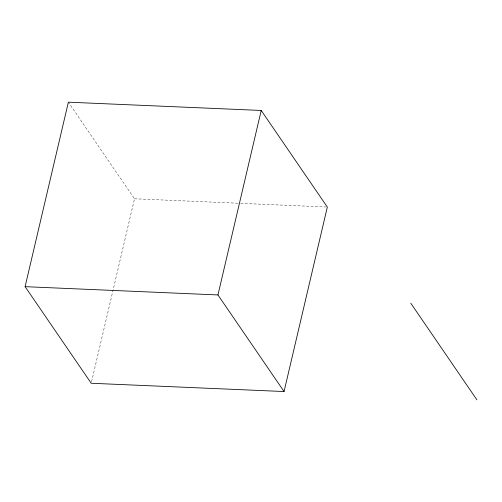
<?xml version="1.0" encoding="UTF-8"?>
<svg xmlns="http://www.w3.org/2000/svg" width="502" height="502" viewBox="0 0 502 502"><rect width="100%" height="100%" fill="white"/><g stroke="black" fill="none" stroke-linecap="round" stroke-linejoin="round"><path stroke-width="0.38" stroke-dasharray="2.51 1.88" d="M91.571 381.733L134.486 198.779L68.372 102.182M134.486 198.779L239.881 203.304M240.665 203.335L325.767 206.987"/><path stroke-width="0.75" d="M25.1 286.667L68.372 102.182L261.216 110.465L327.329 207.056L284.057 391.535L91.213 383.258L25.1 286.667L217.943 294.944L284.057 391.535M217.943 294.944L261.216 110.465M410.787 303.221L476.9 399.818"/></g></svg>
